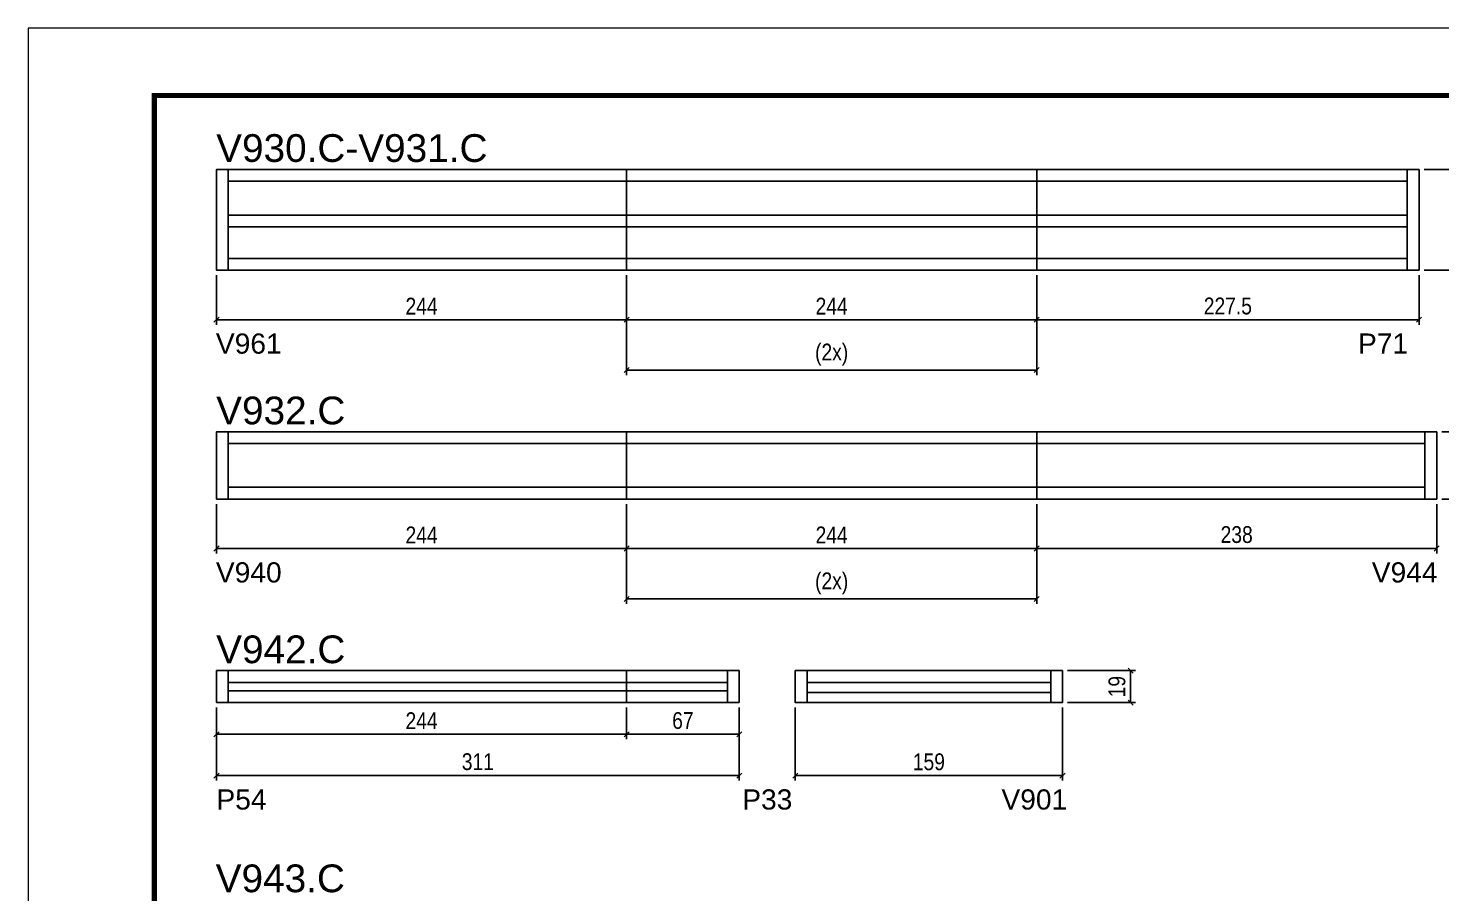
# Model space of a CAD drawing. Extents: x 1959 to 8212, y 239 to 4735.
# Drawn here: x 3557 to 4398, y 1923 to 2438 of the extents above; entities that cross this region are included whole.
import ezdxf

# ---------------------------------------------------------------- set-up
doc = ezdxf.new("R2010")
doc.units = 0
doc.linetypes.add('DASHED', pattern=[0.75, 0.5, -0.25])
for name, color, linetype in [('5', 5, 'Continuous'), ('COTA', 241, 'Continuous'), ('NOMENCLATURA', 7, 'Continuous'), ('Painéis', 200, 'Continuous'), ('SARR_2.2x7', 40, 'Continuous')]:
    doc.layers.add(name, color=color, linetype=linetype)
doc.layers.add('Folhas', color=255, linetype='Continuous', lineweight=9)
doc.layers.add('SARRAFO DE PRESSAO', color=251, linetype='DASHED', lineweight=9)
doc.styles.add('COTA TECNICA', font='techl___.ttf', dxfattribs={"height": 10})
doc.styles.add('COTA TECNICA-50', font='techl___.ttf', dxfattribs={"height": 10})
doc.styles.get("Standard").update_dxf_attribs({"font": 'arial.ttf'})
doc.dimstyles.new('COTA PAINEL-50', dxfattribs={"dimtxt": 10, "dimasz": 3, "dimexe": 3, "dimexo": 3, "dimgap": 3, "dimtad": 1, "dimdec": 1, "dimzin": 12, "dimdsep": 46, "dimtxsty": 'COTA TECNICA-50', "dimblk1": 'OBLIQUE', "dimblk2": 'OBLIQUE', "dimsah": 1, "dimcen": 0.9, "dimclrd": 4, "dimclre": 4, "dimclrt": 240, "dimadec": 1, "dimazin": 3, "dimtfac": 1, "dimtdec": 1, "dimtmove": 0, "dimatfit": 3, "dimfxl": 1, "dimtolj": 1, "dimtzin": 12, "dimarcsym": 0})
doc.dimstyles.new('PAINEL', dxfattribs={"dimtxt": 10, "dimasz": 3, "dimexe": 3, "dimexo": 3, "dimgap": 3, "dimtad": 1, "dimdec": 1, "dimzin": 12, "dimdsep": 46, "dimtxsty": 'COTA TECNICA', "dimblk1": 'OBLIQUE', "dimblk2": 'OBLIQUE', "dimsah": 1, "dimcen": 0.9, "dimclrd": 4, "dimclre": 4, "dimclrt": 240, "dimadec": 1, "dimazin": 3, "dimtfac": 1, "dimtdec": 1, "dimtmove": 0, "dimatfit": 3, "dimfxl": 1, "dimtolj": 1, "dimtzin": 12, "dimarcsym": 0})

# ---------------------------------------------------------------- blocks, each defined once
blk = doc.blocks.new('9999999999')
at = {"layer": 'Folhas'}
blk.add_lwpolyline([(98138.98, 34190.21), (99623.98, 34190.21), (99623.98, 35240.21), (98138.98, 35240.21)], close=True, dxfattribs=at)
at = {"layer": 'Folhas', "color": 30, "const_width": 3}
blk.add_lwpolyline([(98213.98, 34230.21), (99583.98, 34230.21), (99583.98, 35200.21), (98213.98, 35200.21)], close=True, dxfattribs=at)
blk = doc.blocks.new('_Oblique')
at = {"color": 0, "linetype": 'ByBlock', "lineweight": -2}
blk.add_line((-0.5, -0.5), (0.5, 0.5), dxfattribs=at)
blk = doc.blocks.new('*D519')
at = {"layer": 'COTA', "color": 4, "linetype": 'ByBlock', "lineweight": -2, "transparency": 16777216}
for p, q in [((3669.27, 2291.13), (3669.27, 2261.71)), ((3913.27, 2291.13), (3913.27, 2261.71)), ((3669.27, 2264.71), (3913.27, 2264.71))]:
    blk.add_line(p, q, dxfattribs=at)
at = {"layer": 'Defpoints', "color": 0, "linetype": 'ByBlock', "transparency": 16777216}
for p in [(3669.27, 2294.13), (3913.27, 2294.13), (3913.27, 2264.71)]:
    blk.add_point(p, dxfattribs=at)
at = {"layer": 'COTA', "color": 4, "linetype": 'ByBlock', "lineweight": -2, "transparency": 16777216, "xscale": 3, "yscale": 3, "zscale": 3, "rotation": 180}
blk.add_blockref('_Oblique', (3669.27, 2264.71), dxfattribs=at)
at = {"layer": 'COTA', "color": 4, "linetype": 'ByBlock', "lineweight": -2, "transparency": 16777216, "xscale": 3, "yscale": 3, "zscale": 3}
blk.add_blockref('_Oblique', (3913.27, 2264.71), dxfattribs=at)
at = {"layer": 'COTA', "color": 240, "linetype": 'ByBlock', "transparency": 16777216, "insert": (3791.27, 2272.79), "char_height": 10, "attachment_point": 5, "style": 'COTA TECNICA-50'}
blk.add_mtext('\\A1;244', dxfattribs=at)
blk = doc.blocks.new('*D520')
at = {"layer": 'COTA', "color": 4, "linetype": 'ByBlock', "lineweight": -2, "transparency": 16777216}
for p, q in [((3913.27, 2291.13), (3913.27, 2261.71)), ((4157.27, 2291.13), (4157.27, 2261.71)), ((3913.27, 2264.71), (4157.27, 2264.71))]:
    blk.add_line(p, q, dxfattribs=at)
at = {"layer": 'Defpoints', "color": 0, "linetype": 'ByBlock', "transparency": 16777216}
for p in [(3913.27, 2294.13), (4157.27, 2294.13), (4157.27, 2264.71)]:
    blk.add_point(p, dxfattribs=at)
at = {"layer": 'COTA', "color": 4, "linetype": 'ByBlock', "lineweight": -2, "transparency": 16777216, "xscale": 3, "yscale": 3, "zscale": 3, "rotation": 180}
blk.add_blockref('_Oblique', (3913.27, 2264.71), dxfattribs=at)
at = {"layer": 'COTA', "color": 4, "linetype": 'ByBlock', "lineweight": -2, "transparency": 16777216, "xscale": 3, "yscale": 3, "zscale": 3}
blk.add_blockref('_Oblique', (4157.27, 2264.71), dxfattribs=at)
at = {"layer": 'COTA', "color": 240, "linetype": 'ByBlock', "transparency": 16777216, "insert": (4035.27, 2272.79), "char_height": 10, "attachment_point": 5, "style": 'COTA TECNICA-50'}
blk.add_mtext('\\A1;244', dxfattribs=at)
blk = doc.blocks.new('*D521')
at = {"layer": 'COTA', "color": 4, "lineweight": -2, "transparency": 16777216}
for p, q in [((4157.27, 2291.13), (4157.27, 2261.71)), ((4384.77, 2291.13), (4384.77, 2261.71)), ((4157.27, 2264.71), (4384.77, 2264.71))]:
    blk.add_line(p, q, dxfattribs=at)
at = {"layer": 'Defpoints', "color": 0, "transparency": 16777216}
for p in [(4157.27, 2294.13), (4384.77, 2294.13), (4384.77, 2264.71)]:
    blk.add_point(p, dxfattribs=at)
at = {"layer": 'COTA', "color": 4, "lineweight": -2, "transparency": 16777216, "xscale": 3, "yscale": 3, "zscale": 3, "rotation": 180}
blk.add_blockref('_Oblique', (4157.27, 2264.71), dxfattribs=at)
at = {"layer": 'COTA', "color": 4, "lineweight": -2, "transparency": 16777216, "xscale": 3, "yscale": 3, "zscale": 3}
blk.add_blockref('_Oblique', (4384.77, 2264.71), dxfattribs=at)
at = {"layer": 'COTA', "color": 240, "transparency": 16777216, "insert": (4271.02, 2272.82), "char_height": 10, "attachment_point": 5, "style": 'COTA TECNICA'}
blk.add_mtext('\\A1;227.5', dxfattribs=at)
blk = doc.blocks.new('*D522')
at = {"layer": 'COTA', "color": 4, "lineweight": -2, "transparency": 16777216}
for p, q in [((4387.77, 2354.13), (4424.29, 2354.13)), ((4421.29, 2354.13), (4421.29, 2294.13)), ((4387.77, 2294.13), (4424.29, 2294.13))]:
    blk.add_line(p, q, dxfattribs=at)
at = {"layer": 'Defpoints', "color": 0, "transparency": 16777216}
for p in [(4384.77, 2354.13), (4384.77, 2294.13), (4421.29, 2294.13)]:
    blk.add_point(p, dxfattribs=at)
at = {"layer": 'COTA', "color": 4, "lineweight": -2, "transparency": 16777216, "xscale": 3, "yscale": 3, "zscale": 3}
for p, rotation in [((4421.29, 2354.13), 90), ((4421.29, 2294.13), 270)]:
    blk.add_blockref('_Oblique', p, dxfattribs=dict(at, rotation=rotation))
at = {"layer": 'COTA', "color": 240, "transparency": 16777216, "insert": (4413.19, 2324.13), "char_height": 10, "attachment_point": 5, "rotation": 90, "style": 'COTA TECNICA'}
blk.add_mtext('\\A1;60', dxfattribs=at)
blk = doc.blocks.new('*D523')
at = {"layer": 'COTA', "color": 4, "lineweight": -2, "transparency": 16777216}
for p, q in [((3913.27, 2291.13), (3913.27, 2231.75)), ((4157.27, 2291.13), (4157.27, 2231.75)), ((3913.27, 2234.75), (4157.27, 2234.75))]:
    blk.add_line(p, q, dxfattribs=at)
at = {"layer": 'Defpoints', "color": 0, "transparency": 16777216}
for p in [(3913.27, 2294.13), (4157.27, 2294.13), (4157.27, 2234.75)]:
    blk.add_point(p, dxfattribs=at)
at = {"layer": 'COTA', "color": 4, "lineweight": -2, "transparency": 16777216, "xscale": 3, "yscale": 3, "zscale": 3, "rotation": 180}
blk.add_blockref('_Oblique', (3913.27, 2234.75), dxfattribs=at)
at = {"layer": 'COTA', "color": 4, "lineweight": -2, "transparency": 16777216, "xscale": 3, "yscale": 3, "zscale": 3}
blk.add_blockref('_Oblique', (4157.27, 2234.75), dxfattribs=at)
at = {"layer": 'COTA', "color": 240, "transparency": 16777216, "insert": (4035.27, 2243.97), "char_height": 10, "attachment_point": 5, "style": 'COTA TECNICA'}
blk.add_mtext('\\A1;(2x)', dxfattribs=at)
blk = doc.blocks.new('*D524')
at = {"layer": 'COTA', "color": 4, "linetype": 'ByBlock', "lineweight": -2, "transparency": 16777216}
for p, q in [((3669.27, 2155.03), (3669.27, 2125.61)), ((3913.27, 2155.03), (3913.27, 2125.61)), ((3669.27, 2128.61), (3913.27, 2128.61))]:
    blk.add_line(p, q, dxfattribs=at)
at = {"layer": 'Defpoints', "color": 0, "linetype": 'ByBlock', "transparency": 16777216}
for p in [(3669.27, 2158.03), (3913.27, 2158.03), (3913.27, 2128.61)]:
    blk.add_point(p, dxfattribs=at)
at = {"layer": 'COTA', "color": 4, "linetype": 'ByBlock', "lineweight": -2, "transparency": 16777216, "xscale": 3, "yscale": 3, "zscale": 3, "rotation": 180}
blk.add_blockref('_Oblique', (3669.27, 2128.61), dxfattribs=at)
at = {"layer": 'COTA', "color": 4, "linetype": 'ByBlock', "lineweight": -2, "transparency": 16777216, "xscale": 3, "yscale": 3, "zscale": 3}
blk.add_blockref('_Oblique', (3913.27, 2128.61), dxfattribs=at)
at = {"layer": 'COTA', "color": 240, "linetype": 'ByBlock', "transparency": 16777216, "insert": (3791.27, 2136.69), "char_height": 10, "attachment_point": 5, "style": 'COTA TECNICA-50'}
blk.add_mtext('\\A1;244', dxfattribs=at)
blk = doc.blocks.new('*D525')
at = {"layer": 'COTA', "color": 4, "linetype": 'ByBlock', "lineweight": -2, "transparency": 16777216}
for p, q in [((3913.27, 2155.03), (3913.27, 2125.61)), ((4157.27, 2155.03), (4157.27, 2125.61)), ((3913.27, 2128.61), (4157.27, 2128.61))]:
    blk.add_line(p, q, dxfattribs=at)
at = {"layer": 'Defpoints', "color": 0, "linetype": 'ByBlock', "transparency": 16777216}
for p in [(3913.27, 2158.03), (4157.27, 2158.03), (4157.27, 2128.61)]:
    blk.add_point(p, dxfattribs=at)
at = {"layer": 'COTA', "color": 4, "linetype": 'ByBlock', "lineweight": -2, "transparency": 16777216, "xscale": 3, "yscale": 3, "zscale": 3, "rotation": 180}
blk.add_blockref('_Oblique', (3913.27, 2128.61), dxfattribs=at)
at = {"layer": 'COTA', "color": 4, "linetype": 'ByBlock', "lineweight": -2, "transparency": 16777216, "xscale": 3, "yscale": 3, "zscale": 3}
blk.add_blockref('_Oblique', (4157.27, 2128.61), dxfattribs=at)
at = {"layer": 'COTA', "color": 240, "linetype": 'ByBlock', "transparency": 16777216, "insert": (4035.27, 2136.69), "char_height": 10, "attachment_point": 5, "style": 'COTA TECNICA-50'}
blk.add_mtext('\\A1;244', dxfattribs=at)
blk = doc.blocks.new('*D526')
at = {"layer": 'COTA', "color": 4, "lineweight": -2, "transparency": 16777216}
for p, q in [((4157.27, 2155.03), (4157.27, 2125.61)), ((4395.27, 2155.03), (4395.27, 2125.61)), ((4157.27, 2128.61), (4395.27, 2128.61))]:
    blk.add_line(p, q, dxfattribs=at)
at = {"layer": 'Defpoints', "color": 0, "transparency": 16777216}
for p in [(4157.27, 2158.03), (4395.27, 2158.03), (4395.27, 2128.61)]:
    blk.add_point(p, dxfattribs=at)
at = {"layer": 'COTA', "color": 4, "lineweight": -2, "transparency": 16777216, "xscale": 3, "yscale": 3, "zscale": 3, "rotation": 180}
blk.add_blockref('_Oblique', (4157.27, 2128.61), dxfattribs=at)
at = {"layer": 'COTA', "color": 4, "lineweight": -2, "transparency": 16777216, "xscale": 3, "yscale": 3, "zscale": 3}
blk.add_blockref('_Oblique', (4395.27, 2128.61), dxfattribs=at)
at = {"layer": 'COTA', "color": 240, "transparency": 16777216, "insert": (4276.27, 2136.85), "char_height": 10, "attachment_point": 5, "style": 'COTA TECNICA'}
blk.add_mtext('\\A1;238', dxfattribs=at)
blk = doc.blocks.new('*D527')
at = {"layer": 'COTA', "color": 4, "lineweight": -2, "transparency": 16777216}
for p, q in [((4398.27, 2198.03), (4434.79, 2198.03)), ((4431.79, 2198.03), (4431.79, 2158.03)), ((4398.27, 2158.03), (4434.79, 2158.03))]:
    blk.add_line(p, q, dxfattribs=at)
at = {"layer": 'Defpoints', "color": 0, "transparency": 16777216}
for p in [(4395.27, 2198.03), (4395.27, 2158.03), (4431.79, 2158.03)]:
    blk.add_point(p, dxfattribs=at)
at = {"layer": 'COTA', "color": 4, "lineweight": -2, "transparency": 16777216, "xscale": 3, "yscale": 3, "zscale": 3}
for p, rotation in [((4431.79, 2198.03), 90), ((4431.79, 2158.03), 270)]:
    blk.add_blockref('_Oblique', p, dxfattribs=dict(at, rotation=rotation))
at = {"layer": 'COTA', "color": 240, "transparency": 16777216, "insert": (4423.69, 2178.03), "char_height": 10, "attachment_point": 5, "rotation": 90, "style": 'COTA TECNICA'}
blk.add_mtext('\\A1;40', dxfattribs=at)
blk = doc.blocks.new('*D528')
at = {"layer": 'COTA', "color": 4, "lineweight": -2, "transparency": 16777216}
for p, q in [((3913.27, 2155.03), (3913.27, 2095.64)), ((4157.27, 2155.03), (4157.27, 2095.64)), ((3913.27, 2098.64), (4157.27, 2098.64))]:
    blk.add_line(p, q, dxfattribs=at)
at = {"layer": 'Defpoints', "color": 0, "transparency": 16777216}
for p in [(3913.27, 2158.03), (4157.27, 2158.03), (4157.27, 2098.64)]:
    blk.add_point(p, dxfattribs=at)
at = {"layer": 'COTA', "color": 4, "lineweight": -2, "transparency": 16777216, "xscale": 3, "yscale": 3, "zscale": 3, "rotation": 180}
blk.add_blockref('_Oblique', (3913.27, 2098.64), dxfattribs=at)
at = {"layer": 'COTA', "color": 4, "lineweight": -2, "transparency": 16777216, "xscale": 3, "yscale": 3, "zscale": 3}
blk.add_blockref('_Oblique', (4157.27, 2098.64), dxfattribs=at)
at = {"layer": 'COTA', "color": 240, "transparency": 16777216, "insert": (4035.27, 2107.87), "char_height": 10, "attachment_point": 5, "style": 'COTA TECNICA'}
blk.add_mtext('\\A1;(2x)', dxfattribs=at)
blk = doc.blocks.new('*D544')
at = {"layer": 'COTA', "color": 4, "lineweight": -2, "transparency": 16777216}
for p, q in [((3669.27, 2033.96), (3669.27, 1990.54)), ((3980.27, 2033.96), (3980.27, 1990.54)), ((3669.27, 1993.54), (3980.27, 1993.54))]:
    blk.add_line(p, q, dxfattribs=at)
at = {"layer": 'Defpoints', "color": 0, "transparency": 16777216}
for p in [(3669.27, 2036.96), (3980.27, 2036.96), (3980.27, 1993.54)]:
    blk.add_point(p, dxfattribs=at)
at = {"layer": 'COTA', "color": 4, "lineweight": -2, "transparency": 16777216, "xscale": 3, "yscale": 3, "zscale": 3, "rotation": 180}
blk.add_blockref('_Oblique', (3669.27, 1993.54), dxfattribs=at)
at = {"layer": 'COTA', "color": 4, "lineweight": -2, "transparency": 16777216, "xscale": 3, "yscale": 3, "zscale": 3}
blk.add_blockref('_Oblique', (3980.27, 1993.54), dxfattribs=at)
at = {"layer": 'COTA', "color": 240, "transparency": 16777216, "insert": (3824.77, 2001.76), "char_height": 10, "attachment_point": 5, "style": 'COTA TECNICA'}
blk.add_mtext('\\A1;311', dxfattribs=at)
blk = doc.blocks.new('*D545')
at = {"layer": 'COTA', "color": 4, "lineweight": -2, "transparency": 16777216}
for p, q in [((3669.27, 2033.96), (3669.27, 2015.12)), ((3913.27, 2033.96), (3913.27, 2015.12)), ((3669.27, 2018.12), (3913.27, 2018.12))]:
    blk.add_line(p, q, dxfattribs=at)
at = {"layer": 'Defpoints', "color": 0, "transparency": 16777216}
for p in [(3669.27, 2036.96), (3913.27, 2036.96), (3913.27, 2018.12)]:
    blk.add_point(p, dxfattribs=at)
at = {"layer": 'COTA', "color": 4, "lineweight": -2, "transparency": 16777216, "xscale": 3, "yscale": 3, "zscale": 3, "rotation": 180}
blk.add_blockref('_Oblique', (3669.27, 2018.12), dxfattribs=at)
at = {"layer": 'COTA', "color": 4, "lineweight": -2, "transparency": 16777216, "xscale": 3, "yscale": 3, "zscale": 3}
blk.add_blockref('_Oblique', (3913.27, 2018.12), dxfattribs=at)
at = {"layer": 'COTA', "color": 240, "transparency": 16777216, "insert": (3791.27, 2026.19), "char_height": 10, "attachment_point": 5, "style": 'COTA TECNICA'}
blk.add_mtext('\\A1;244', dxfattribs=at)
blk = doc.blocks.new('*D546')
at = {"layer": 'COTA', "color": 4, "lineweight": -2, "transparency": 16777216}
for p, q in [((3913.27, 2033.96), (3913.27, 2015.12)), ((3980.27, 2033.96), (3980.27, 2015.12)), ((3913.27, 2018.12), (3980.27, 2018.12))]:
    blk.add_line(p, q, dxfattribs=at)
at = {"layer": 'Defpoints', "color": 0, "transparency": 16777216}
for p in [(3913.27, 2036.96), (3980.27, 2036.96), (3980.27, 2018.12)]:
    blk.add_point(p, dxfattribs=at)
at = {"layer": 'COTA', "color": 4, "lineweight": -2, "transparency": 16777216, "xscale": 3, "yscale": 3, "zscale": 3, "rotation": 180}
blk.add_blockref('_Oblique', (3913.27, 2018.12), dxfattribs=at)
at = {"layer": 'COTA', "color": 4, "lineweight": -2, "transparency": 16777216, "xscale": 3, "yscale": 3, "zscale": 3}
blk.add_blockref('_Oblique', (3980.27, 2018.12), dxfattribs=at)
at = {"layer": 'COTA', "color": 240, "transparency": 16777216, "insert": (3946.77, 2026.22), "char_height": 10, "attachment_point": 5, "style": 'COTA TECNICA'}
blk.add_mtext('\\A1;67', dxfattribs=at)
blk = doc.blocks.new('*D547')
at = {"layer": 'COTA', "color": 4, "linetype": 'ByBlock', "lineweight": -2, "transparency": 16777216}
for p, q in [((4013.63, 2033.96), (4013.63, 1990.54)), ((4172.63, 2033.96), (4172.63, 1990.54)), ((4013.63, 1993.54), (4172.63, 1993.54))]:
    blk.add_line(p, q, dxfattribs=at)
at = {"layer": 'Defpoints', "color": 0, "linetype": 'ByBlock', "transparency": 16777216}
for p in [(4013.63, 2036.96), (4172.63, 2036.96), (4172.63, 1993.54)]:
    blk.add_point(p, dxfattribs=at)
at = {"layer": 'COTA', "color": 4, "linetype": 'ByBlock', "lineweight": -2, "transparency": 16777216, "xscale": 3, "yscale": 3, "zscale": 3, "rotation": 180}
blk.add_blockref('_Oblique', (4013.63, 1993.54), dxfattribs=at)
at = {"layer": 'COTA', "color": 4, "linetype": 'ByBlock', "lineweight": -2, "transparency": 16777216, "xscale": 3, "yscale": 3, "zscale": 3}
blk.add_blockref('_Oblique', (4172.63, 1993.54), dxfattribs=at)
at = {"layer": 'COTA', "color": 240, "linetype": 'ByBlock', "transparency": 16777216, "insert": (4093.13, 2001.68), "char_height": 10, "attachment_point": 5, "style": 'COTA TECNICA-50'}
blk.add_mtext('\\A1;159', dxfattribs=at)
blk = doc.blocks.new('*D548')
at = {"layer": 'COTA', "color": 4, "lineweight": -2, "transparency": 16777216}
for p, q in [((4175.63, 2055.96), (4216.15, 2055.96)), ((4213.15, 2055.96), (4213.15, 2036.96)), ((4175.63, 2036.96), (4216.15, 2036.96))]:
    blk.add_line(p, q, dxfattribs=at)
at = {"layer": 'Defpoints', "color": 0, "transparency": 16777216}
for p in [(4172.63, 2055.96), (4172.63, 2036.96), (4213.15, 2036.96)]:
    blk.add_point(p, dxfattribs=at)
at = {"layer": 'COTA', "color": 4, "lineweight": -2, "transparency": 16777216, "xscale": 3, "yscale": 3, "zscale": 3}
for p, rotation in [((4213.15, 2055.96), 90), ((4213.15, 2036.96), 270)]:
    blk.add_blockref('_Oblique', p, dxfattribs=dict(at, rotation=rotation))
at = {"layer": 'COTA', "color": 240, "transparency": 16777216, "insert": (4205.06, 2046.46), "char_height": 10, "attachment_point": 5, "rotation": 90, "style": 'COTA TECNICA'}
blk.add_mtext('\\A1;19', dxfattribs=at)

msp = doc.modelspace()

# ---------------------------------------------------------------- linework, layer by layer
at = {"layer": 'Painéis'}
for p, q in [((3913.27, 2354.13), (4384.77, 2354.13)), ((4157.27, 2294.13), (4157.27, 2354.13)), ((4384.77, 2354.13), (4384.77, 2294.13)), ((4384.77, 2294.13), (3913.27, 2294.13)), ((3913.27, 2198.03), (4395.27, 2198.03)), ((4157.27, 2158.03), (4157.27, 2198.03)), ((4395.27, 2198.03), (4395.27, 2158.03)), ((4395.27, 2158.03), (3913.27, 2158.03)), ((3669.27, 2036.96), (3669.27, 2055.96)), ((3669.27, 2055.96), (3980.27, 2055.96)), ((3913.27, 2036.96), (3913.27, 2055.96)), ((3980.27, 2055.96), (3980.27, 2036.96)), ((3980.27, 2036.96), (3669.27, 2036.96))]:
    msp.add_line(p, q, dxfattribs=at)
for points in [[(3913.27, 2294.13), (3669.27, 2294.13), (3669.27, 2354.13), (3913.27, 2354.13)], [(3913.27, 2158.03), (3669.27, 2158.03), (3669.27, 2198.03), (3913.27, 2198.03)]]:
    msp.add_lwpolyline(points, close=True, dxfattribs=at)
at = {"layer": 'Painéis', "linetype": 'ByBlock'}
msp.add_lwpolyline([(4013.63, 2055.96), (4013.63, 2036.96), (4172.63, 2036.96), (4172.63, 2055.96)], close=True, dxfattribs=at)
at = {"layer": 'SARR_2.2x7', "linetype": 'Continuous'}
for p, q in [((3676.27, 2354.13), (3676.27, 2294.13)), ((3913.27, 2347.13), (3676.27, 2347.13)), ((4157.27, 2347.13), (3913.27, 2347.13)), ((4377.77, 2347.13), (4157.27, 2347.13)), ((4377.77, 2354.13), (4377.77, 2294.13)), ((3676.27, 2326.91), (3913.27, 2326.91)), ((3913.27, 2326.91), (4157.27, 2326.91)), ((4157.27, 2326.91), (4377.77, 2326.91)), ((3676.27, 2319.91), (3913.27, 2319.91)), ((3913.27, 2319.91), (4157.27, 2319.91)), ((4157.27, 2319.91), (4377.77, 2319.91)), ((3676.27, 2301.13), (3913.27, 2301.13)), ((3913.27, 2301.13), (4157.27, 2301.13)), ((4157.27, 2301.13), (4377.77, 2301.13)), ((3676.27, 2198.03), (3676.27, 2158.03)), ((4388.27, 2198.03), (4388.27, 2158.03)), ((3913.27, 2191.03), (3676.27, 2191.03)), ((4157.27, 2191.03), (3913.27, 2191.03)), ((4388.27, 2191.03), (4157.27, 2191.03)), ((3676.27, 2165.03), (3913.27, 2165.03)), ((3913.27, 2165.03), (4157.27, 2165.03)), ((4157.27, 2165.03), (4388.27, 2165.03)), ((3676.27, 2055.96), (3676.27, 2036.96)), ((3973.27, 2055.96), (3973.27, 2036.96)), ((4020.63, 2055.96), (4020.63, 2036.96)), ((4165.63, 2055.96), (4165.63, 2036.96)), ((3973.27, 2048.96), (3676.27, 2048.96)), ((3676.27, 2043.96), (3973.27, 2043.96)), ((4020.63, 2048.96), (4165.63, 2048.96)), ((4020.63, 2042.96), (4165.63, 2042.96))]:
    msp.add_line(p, q, dxfattribs=at)

# ---------------------------------------------------------------- block references
at = {"layer": 'SARRAFO DE PRESSAO', "color": 6, "linetype": 'ByBlock'}
msp.add_blockref('9999999999', (-94581.71, -32802.14), dxfattribs=at)

# ---------------------------------------------------------------- texts
at = {"layer": '5', "linetype": 'Continuous'}
for s, rotation, p in [('V961', 359.99996, (3668.9, 2244.51)), ('P71', 0.00004, (4348.45, 2244.51)), ('V940', 359.99996, (3668.9, 2108.41)), ('V944', 359.99996, (4356.66, 2108.41)), ('P54', 359.99996, (3669.23, 1973.34)), ('P33', 359.99996, (3982.08, 1973.34)), ('V901', 359.99996, (4136.31, 1973.34))]:
    msp.add_text(s, height=12, rotation=rotation, dxfattribs=at).set_placement(p)
at = {"layer": 'NOMENCLATURA', "linetype": 'Continuous'}
for s, p in [('V930.C-V931.C', (3669.07, 2358.57)), ('V932.C', (3669.07, 2202.47)), ('V942.C', (3669.07, 2060.4)), ('V943.C', (3668.8, 1924.17))]:
    msp.add_text(s, height=16.5, dxfattribs=at).set_placement(p)

# ---------------------------------------------------------------- dimensions: what is measured, and where the dimension line sits
at = {"layer": 'COTA'}
for base, p1, p2, picture, middle in [((4421.29, 2294.13), (4384.77, 2354.13), (4384.77, 2294.13), '*D522', (4413.19, 2324.13)), ((4431.79, 2158.03), (4395.27, 2198.03), (4395.27, 2158.03), '*D527', (4423.69, 2178.03)), ((4213.15, 2036.96), (4172.63, 2055.96), (4172.63, 2036.96), '*D548', (4205.06, 2046.46))]:
    dim = msp.add_linear_dim(base=base, p1=p1, p2=p2, angle=90, dimstyle='PAINEL', dxfattribs=at)
    dim.commit()
    dim.dimension.update_dxf_attribs({"geometry": picture, "text_midpoint": middle})
at = {"layer": 'COTA', "color": 1, "linetype": 'ByBlock'}
for base, p1, p2, picture, middle in [((3913.27, 2264.71), (3669.27, 2294.13), (3913.27, 2294.13), '*D519', (3791.27, 2272.79)), ((4157.27, 2264.71), (3913.27, 2294.13), (4157.27, 2294.13), '*D520', (4035.27, 2272.79)), ((3913.27, 2128.61), (3669.27, 2158.03), (3913.27, 2158.03), '*D524', (3791.27, 2136.69)), ((4157.27, 2128.61), (3913.27, 2158.03), (4157.27, 2158.03), '*D525', (4035.27, 2136.69)), ((4172.63, 1993.54), (4013.63, 2036.96), (4172.63, 2036.96), '*D547', (4093.13, 2001.68))]:
    dim = msp.add_linear_dim(base=base, p1=p1, p2=p2, dimstyle='COTA PAINEL-50', override={"dimarcsym": 1}, dxfattribs=at)
    dim.commit()
    dim.dimension.update_dxf_attribs({"geometry": picture, "text_midpoint": middle})
at = {"layer": 'COTA'}
for base, p1, p2, picture, middle in [((4157.27, 2234.75), (3913.27, 2294.13), (4157.27, 2294.13), '*D523', (4035.27, 2243.97)), ((4157.27, 2098.64), (3913.27, 2158.03), (4157.27, 2158.03), '*D528', (4035.27, 2107.87))]:
    dim = msp.add_linear_dim(base=base, p1=p1, p2=p2, text='(2x)', dimstyle='PAINEL', dxfattribs=at)
    dim.commit()
    dim.dimension.update_dxf_attribs({"geometry": picture, "text_midpoint": middle})
for base, p1, p2, picture, middle in [((4384.77, 2264.71), (4157.27, 2294.13), (4384.77, 2294.13), '*D521', (4271.02, 2272.82)), ((4395.27, 2128.61), (4157.27, 2158.03), (4395.27, 2158.03), '*D526', (4276.27, 2136.85)), ((3980.27, 1993.54), (3669.27, 2036.96), (3980.27, 2036.96), '*D544', (3824.77, 2001.76)), ((3913.27, 2018.12), (3669.27, 2036.96), (3913.27, 2036.96), '*D545', (3791.27, 2026.19))]:
    dim = msp.add_linear_dim(base=base, p1=p1, p2=p2, dimstyle='PAINEL', dxfattribs=at)
    dim.commit()
    dim.dimension.update_dxf_attribs({"geometry": picture, "text_midpoint": middle})
dim = msp.add_linear_dim(base=(3980.27, 2018.12), p1=(3913.27, 2036.96), p2=(3980.27, 2036.96), dimstyle='PAINEL', override={"dimtmove": 1}, dxfattribs=at)
dim.commit()
dim.dimension.update_dxf_attribs({"geometry": '*D546', "text_midpoint": (3946.77, 2026.22)})

doc.saveas('drawing.dxf')
